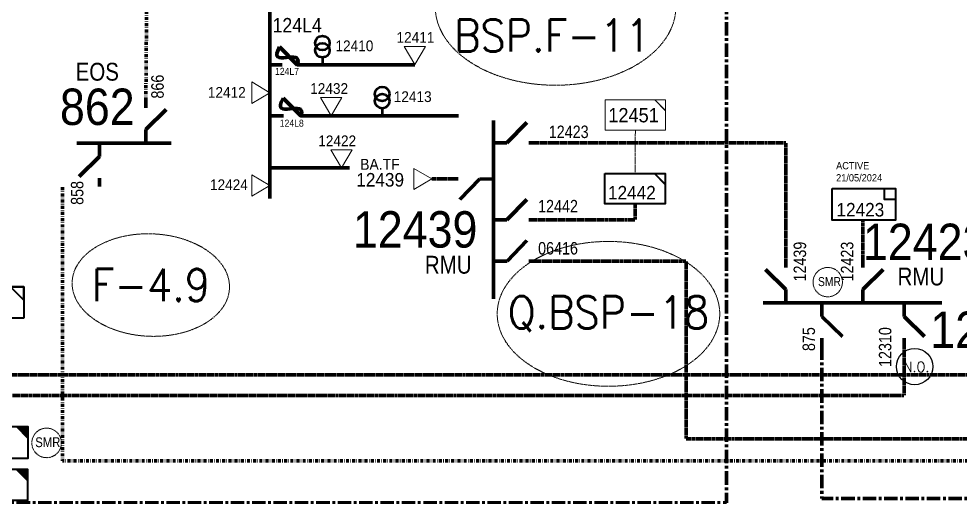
# Model space of a CAD drawing. Header units: metres. Extents: x 65984 to 144644, y -19036 to 23726.
# Drawn here: x 116547.6 to 116806.1, y 20291.7 to 20423.1 of the extents above; entities that cross this region are included whole.
import ezdxf
from ezdxf.enums import TextEntityAlignment as Align

# ---------------------------------------------------------------- set-up
doc = ezdxf.new("R2010")
doc.units = ezdxf.units.M
doc.header["$MEASUREMENT"] = 0
for name, pattern in [('( Center )', [2, 1.25, -0.25, 0.25, -0.25]), ('DGN Style 3', [0.013877, 0, -0.013877]), ('DGN Style 4', [1.6, 0.8, -0.4, 0, -0.4])]:
    doc.linetypes.add(name, pattern=pattern)
doc.layers.get('0').update_dxf_attribs({"color": 95, "lineweight": 40})
for name, color, linetype, lineweight in [('d_eos', 111, 'Continuous', 40), ('d_eos no', 121, 'Continuous', 40), ('d_fco', 5, 'Continuous', 40), ('d_fco text', 95, 'Continuous', 40), ('d_oh branch', 94, 'Continuous', 40), ('d_switch', 95, 'Continuous', 40), ('d_tf', 1, 'Continuous', 40), ('d_tf no', 6, 'Continuous', 40), ('d_tf_200', 1, 'Continuous', 40), ('d_ug cable', 95, 'Continuous', 40), ('d_ug main line', 95, 'Continuous', 40), ('d_ug tf', 1, 'Continuous', 40), ('d_unit sub', 7, 'Continuous', 40), ('fedr no', 95, 'Continuous', 40), ('Level 37', 7, 'Continuous', 0), ('SW N O', 114, 'Continuous', 30)]:
    doc.layers.add(name, color=color, linetype=linetype, lineweight=lineweight)
doc.styles.add('NASKHF', font='naskhf.shx', dxfattribs={"height": 8})
doc.styles.add('Style-Arial', font='arial.ttf')
doc.styles.add('Style-ENGINEERING', font='ENGINEERING.shx')
doc.styles.add('Style-msdefault', font='msdefault.shx')
doc.styles.add('Style-STANDARD', font='STANDARD.shx')

# ---------------------------------------------------------------- blocks, each defined once
blk = doc.blocks.new('TF3')
at = {"color": 0, "linetype": 'ByBlock', "lineweight": -2}
for p, q in [((11.3, 9), (18.3, 9)), ((18.3, 9), (18.3, 2))]:
    blk.add_line(p, q, dxfattribs=at)
at = {"color": 0, "linetype": 'ByBlock', "lineweight": -2, "flags": 128}
blk.add_lwpolyline([(18.3, 2), (11.3, 2), (11.3, 9)], dxfattribs=at)
at = {"color": 0, "linetype": 'ByBlock', "lineweight": -2}
blk.add_3dface([(-21.7, 9), (18.3, 9), (18.3, -11), (-21.7, -11)], dxfattribs=at)
blk = doc.blocks.new('*U892')
at = {"layer": 'SW N O', "color": 3}
blk.add_circle((0, 0.01), 16.84, dxfattribs=at)
at = {"layer": 'SW N O', "color": 3, "style": 'Style-STANDARD'}
blk.add_text('N.O.', height=9.6, dxfattribs=at).set_placement((1.68, -0.17), align=Align.MIDDLE_CENTER)
blk = doc.blocks.new('*U949')
at = {"layer": 'd_eos', "color": 7, "linetype": 'Continuous', "lineweight": 211, "ltscale": 0.54966}
for p, q in [((8.43, 12.09), (8.43, 14.91)), ((8.43, 4.64), (15.43, 11.44)), ((8.43, 0), (8.43, 4.64)), ((16.17, -0.01), (-16.15, 0)), ((-7.43, 0), (-7.43, -4.65)), ((-7.43, -4.65), (-14.43, -11.45)), ((-7.43, -12.1), (-7.43, -14.92))]:
    blk.add_line(p, q, dxfattribs=at)
blk = doc.blocks.new('TFU_6')
at = {"layer": 'd_tf_200', "color": 11, "linetype": 'Continuous', "lineweight": 53}
blk.add_line((0, 10), (0, 0), dxfattribs=at)
at = {"layer": 'd_tf_200', "color": 11, "linetype": 'Continuous', "lineweight": 53, "extrusion": (0, 0, -1)}
for centre in [(0, 30), (0, 20)]:
    blk.add_circle(centre, 10, dxfattribs=at)
blk = doc.blocks.new('FUSE01')
at = {"color": 0, "linetype": 'ByBlock', "lineweight": -2}
blk.add_line((0, -17.15), (0, -22.55), dxfattribs=at)
at = {"color": 0, "linetype": 'ByBlock', "lineweight": -2, "flags": 128}
blk.add_lwpolyline([(0, 0.05), (0, -5.75), (-11.2, -16.95)], dxfattribs=at)
at = {"color": 0, "linetype": 'ByBlock', "lineweight": -2}
blk.add_open_spline([(-11.2, -16.95), (3.4, -25.35), (-11.6, -1.35), (0, -5.75)], degree=3, dxfattribs=at)
blk = doc.blocks.new('*U1555')
at = {"layer": 'd_unit sub', "color": 98, "linetype": 'Continuous', "lineweight": 40}
for p, q in [((-9.2, 4.59), (9.19, 4.59)), ((-9.2, -4.6), (-9.2, 4.59)), ((9.19, 0.71), (5.31, 4.59)), ((5.97, 4.59), (9.19, 4.59)), ((9.19, 4.59), (9.19, 1.38)), ((9.19, 4.59), (9.19, -4.6)), ((9.19, -4.6), (-9.2, -4.6))]:
    blk.add_line(p, q, dxfattribs=at)
at = {"layer": 'd_unit sub', "color": 98, "linetype": 'Continuous', "lineweight": 40, "flags": 128}
blk.add_lwpolyline([(9.19, 0.71), (9.19, 4.59), (5.31, 4.59)], close=True, dxfattribs=at)
blk = doc.blocks.new('TRA1_656')
at = {"layer": 'd_tf', "color": 194, "linetype": 'Continuous', "lineweight": 0, "ltscale": 0.000319838, "flags": 128}
blk.add_lwpolyline([(9.98, -16.98), (-0.02, 0.02), (-10.02, -16.98)], close=True, dxfattribs=at)
blk = doc.blocks.new('TRA1_655')
at = {"layer": 'd_tf', "color": 194, "linetype": 'Continuous', "lineweight": 0, "ltscale": 0.000319838, "xscale": 1.000046566207833, "yscale": 1.000046566207833, "zscale": 1.000046566207833, "rotation": 180}
blk.add_blockref('TRA1_656', (0, 0), dxfattribs=at)
blk = doc.blocks.new('TRA1_674')
at = {"layer": 'd_tf', "color": 11, "linetype": 'Continuous', "lineweight": 0, "ltscale": 0.000320765, "extrusion": (0, 0, -1), "flags": 128}
blk.add_lwpolyline([(-9.98, -16.98), (0.02, 0.02), (10.02, -16.98)], close=True, dxfattribs=at)
blk = doc.blocks.new('TRA1_673')
at = {"layer": 'd_tf', "color": 11, "linetype": 'Continuous', "lineweight": 0, "ltscale": 0.000320765, "xscale": 1.000046566207833, "yscale": 1.000046566207833, "zscale": 1.000046566207833, "rotation": 180}
blk.add_blockref('TRA1_674', (0, 0), dxfattribs=at)
blk = doc.blocks.new('TRA1_678')
at = {"layer": 'd_tf', "color": 11, "linetype": 'Continuous', "lineweight": 0, "ltscale": 0.000320623, "flags": 128}
blk.add_lwpolyline([(10, -17.02), (0, -0.02), (-10, -17.02)], close=True, dxfattribs=at)
blk = doc.blocks.new('TRA1_677')
at = {"layer": 'd_tf', "color": 11, "linetype": 'Continuous', "lineweight": 0, "ltscale": 0.000320623, "xscale": 1.000046566207834, "yscale": 1.000046566207834, "zscale": 1.000046566207834, "rotation": 180}
blk.add_blockref('TRA1_678', (0, 0), dxfattribs=at)
blk = doc.blocks.new('TF_8')
at = {"color": 0, "linetype": 'ByBlock', "lineweight": -2}
blk.add_line((6.3, 4.95), (9.9, 1.35), dxfattribs=at)
blk.add_3dface([(-10.1, 4.95), (9.9, 4.95), (9.9, -5.05), (-10.1, -5.05)], dxfattribs=at)
blk = doc.blocks.new('*U2407')
at = {"layer": 'd_unit sub', "color": 194, "linetype": 'Continuous', "lineweight": 40, "flags": 128}
blk.add_lwpolyline([(5.07, 3.99), (7.93, 3.99), (7.93, 1.13)], close=True, dxfattribs=at)
at = {"layer": 'd_unit sub', "color": 194, "linetype": 'Continuous', "lineweight": 40, "xscale": 0.7946313405145357, "yscale": 0.7946313405145357, "zscale": 0.3800732298707372, "rotation": 359.9999999999999}
blk.add_blockref('TF_8', (0.07, 0.05), dxfattribs=at)
blk = doc.blocks.new('exist.us-1000kva')
at = {"color": 0, "linetype": 'ByBlock', "lineweight": -2, "flags": 128}
blk.add_lwpolyline([(39.99, 12.92), (32.8, 20), (40, 20)], close=True, dxfattribs=at)
at = {"color": 0, "linetype": 'ByBlock', "lineweight": -2, "extrusion": (0, 0, -1)}
blk.add_solid([(-39.99, 12.92), (-32.8, 20), (-40, 20)], dxfattribs=at)
at = {"color": 0, "linetype": 'ByBlock', "lineweight": -2, "xscale": 2, "yscale": 2}
blk.add_blockref('TF_8', (20.2, 10.1), dxfattribs=at)
blk = doc.blocks.new('*U3952')
at = {"layer": 'd_unit sub', "color": 194, "linetype": 'Continuous', "lineweight": 13, "flags": 128}
blk.add_lwpolyline([(5.07, 3.99), (7.93, 3.99), (7.93, 1.13)], close=True, dxfattribs=at)
at = {"layer": 'd_unit sub', "color": 194, "linetype": 'Continuous', "lineweight": 13, "xscale": 0.7946313405145359, "yscale": 0.7946313405145359, "zscale": 0.5994033215589438, "rotation": 359.9999999999999}
blk.add_blockref('TF_8', (0.07, 0.05), dxfattribs=at)

msp = doc.modelspace()

# ---------------------------------------------------------------- linework, layer by layer
at = {"color": 7, "linetype": 'DGN Style 3', "lineweight": 140}
msp.add_line((116665.96, 20379.07), (116661, 20379.07), dxfattribs=at)
at = {"layer": 'd_eos', "color": 7, "linetype": 'Continuous', "lineweight": 211, "ltscale": 0.54966}
for p, q in [((116677.92, 20395.18), (116677.93, 20346.11)), ((116681.65, 20388.98), (116687.1, 20394.59)), ((116677.92, 20388.98), (116681.65, 20388.97)), ((116687.62, 20388.97), (116689.88, 20388.97)), ((116668.22, 20379.07), (116665.96, 20379.07)), ((116674.19, 20379.07), (116668.74, 20373.45)), ((116677.92, 20379.06), (116674.19, 20379.07)), ((116681.65, 20367.86), (116687.1, 20373.47)), ((116677.93, 20367.86), (116681.65, 20367.86)), ((116687.62, 20367.86), (116689.88, 20367.86)), ((116681.66, 20356.51), (116687.1, 20362.13)), ((116677.93, 20356.51), (116681.66, 20356.51)), ((116687.62, 20356.51), (116689.89, 20356.51)), ((116758.21, 20354.71), (116758.21, 20356.97)), ((116779.32, 20354.71), (116779.32, 20356.98)), ((116758.21, 20348.74), (116752.6, 20354.19)), ((116779.32, 20348.75), (116784.94, 20354.19)), ((116758.21, 20345.02), (116758.21, 20348.74)), ((116779.33, 20345.02), (116779.32, 20348.75)), ((116752, 20345.01), (116801.07, 20345.02)), ((116768.12, 20345.01), (116768.12, 20341.29)), ((116790.67, 20345.02), (116790.67, 20341.29)), ((116768.12, 20341.29), (116773.73, 20335.84)), ((116790.67, 20341.29), (116796.29, 20335.84)), ((116768.12, 20335.32), (116768.12, 20333.05)), ((116790.67, 20335.32), (116790.67, 20333.06))]:
    msp.add_line(p, q, dxfattribs=at)
at = {"layer": 'd_oh branch', "color": 11, "linetype": 'Continuous', "lineweight": 100}
for p, q in [((116616.57, 20447.84), (116616.57, 20373.67)), ((116619.92, 20410.47), (116616.57, 20410.47)), ((116656.33, 20410.47), (116624.07, 20410.47)), ((116620.25, 20396.45), (116616.57, 20396.45)), ((116668.38, 20396.45), (116625.16, 20396.45)), ((116638.43, 20382.11), (116616.57, 20382.11))]:
    msp.add_line(p, q, dxfattribs=at)
at = {"layer": 'd_ug cable', "color": 194, "linetype": 'DGN Style 3', "lineweight": 13}
msp.add_line((116716.82, 20380.59), (116716.9, 20392.51), dxfattribs=at)
at = {"layer": 'd_ug cable', "color": 194, "linetype": 'DGN Style 3', "lineweight": 100}
msp.add_line((116779.32, 20367.77), (116779.32, 20356.33), dxfattribs=at)
at = {"layer": 'd_ug cable', "color": 7, "linetype": 'DGN Style 3', "lineweight": 100, "flags": 128}
msp.add_lwpolyline([(114510.55, 20244.15), (115302.41, 20244.15), (115302.41, 20325.3), (117309, 20325.3), (117309, 20421.26)], dxfattribs=at)
at = {"layer": 'd_ug cable', "color": 194, "linetype": 'DGN Style 3', "lineweight": 100, "flags": 128}
for points in [[(116758.21, 20356.97), (116758.21, 20388.98), (116689.5, 20388.98)], [(116689.88, 20367.86), (116716.82, 20367.86), (116716.82, 20372.28)], [(116689.89, 20356.51), (116730.84, 20356.51), (116730.84, 20307.68), (117007.79, 20307.68), (117007.79, 20320.06), (117288.88, 20320.06), (117288.88, 20305.5)]]:
    msp.add_lwpolyline(points, dxfattribs=at)
at = {"layer": 'd_ug cable', "color": 98, "linetype": 'DGN Style 3', "lineweight": 100, "flags": 128}
msp.add_lwpolyline([(116537.97, 20340.86), (116537.97, 20319.62), (116790.67, 20319.62), (116790.67, 20333.06)], dxfattribs=at)
at = {"layer": 'd_ug cable', "color": 2, "linetype": 'DGN Style 3', "lineweight": 13}
for centre, radius in [((116769.72, 20350.73), 4.03), ((116555.25, 20306.57), 4.06)]:
    msp.add_circle(centre, radius, dxfattribs=at)
at = {"layer": 'd_ug main line', "color": 194, "linetype": '( Center )', "lineweight": 158, "ltscale": 2.94, "flags": 128}
msp.add_lwpolyline([(116768.12, 20333.05), (116768.12, 20291.33), (116969.97, 20291.33), (116969.97, 20103.25), (117041.44, 20103.25), (117041.44, 19837.49), (125796.74, 19837.49), (125796.74, 22228.74), (125677.36, 22228.74)], dxfattribs=at)
at = {"layer": 'd_ug main line', "color": 194, "linetype": '( Center )', "lineweight": 158, "ltscale": 2.938459, "flags": 128}
msp.add_lwpolyline([(116741.88, 20439.81), (116741.88, 20290.13), (116169.64, 20290.13)], dxfattribs=at)
at = {"layer": 'd_ug tf', "color": 134, "linetype": 'DGN Style 4', "lineweight": 140, "flags": 128}
for points in [[(116559.62, 20376.8), (116559.62, 20301.65), (116974.8, 20301.65), (116974.8, 22355.48), (125242.66, 22355.48), (125242.66, 22015.01), (125262.38, 22015.01)], [(116616.91, 20464.43), (116583.02, 20464.46), (116582.49, 20399.65)]]:
    msp.add_lwpolyline(points, dxfattribs=at)
at = {"layer": 'fedr no', "color": 82, "linetype": 'DGN Style 3', "lineweight": 13, "true_color": 0x1dc70e}
for centre, major_axis in [((116694.99, 20426.32), (33.02, 0)), ((116583.86, 20349.93), (21.6, -0.85)), ((116709.52, 20342.02), (30.55, 0))]:
    msp.add_ellipse(centre, major_axis=major_axis, ratio=0.651175, dxfattribs=at)

# ---------------------------------------------------------------- block references
at = {"layer": 'd_eos', "color": 7, "linetype": 'Continuous', "lineweight": 211, "ltscale": 0.54966, "xscale": 0.8016137873469972, "yscale": 0.8016137873469972, "zscale": 0.8016137873469972, "rotation": 179.9999999999999}
msp.add_blockref('*U949', (116576.53, 20388.94), dxfattribs=at)
at = {"layer": 'd_fco', "color": 11, "linetype": 'Continuous', "lineweight": 100, "xscale": 0.4336440027577203, "yscale": 0.4336440027577203, "zscale": 0.4182270213234398, "rotation": 269.9998128253947}
for p in [(116626.57, 20410.47), (116627.57, 20396.38)]:
    msp.add_blockref('FUSE01', p, dxfattribs=at)
at = {"layer": 'd_tf', "color": 11, "linetype": 'Continuous', "lineweight": 0, "ltscale": 0.000320765, "extrusion": (0, 0, -1), "xscale": 0.2933724773487763, "yscale": 0.2933724773487763, "zscale": 0.2933724773487763, "rotation": 359.9999999999999}
for p in [(-116656.34, 20410.48), (-116633.41, 20396.45)]:
    msp.add_blockref('TRA1_673', p, dxfattribs=at)
at = {"layer": 'd_tf', "color": 11, "linetype": 'Continuous', "lineweight": 0, "ltscale": 0.000320623, "xscale": 0.2933724773487763, "yscale": 0.2933724773487763, "zscale": 0.2933724773487763, "rotation": 89.99999999999997}
for p in [(116616.57, 20402.78), (116616.55, 20377.27)]:
    msp.add_blockref('TRA1_677', p, dxfattribs=at)
at = {"layer": 'd_tf', "color": 11, "linetype": 'Continuous', "lineweight": 0, "ltscale": 0.000320765, "xscale": 0.2933724773487763, "yscale": 0.2933724773487763, "zscale": 0.2933724773487763, "rotation": 359.9999999999999}
msp.add_blockref('TRA1_673', (116636.19, 20382.11), dxfattribs=at)
at = {"layer": 'd_tf', "color": 194, "linetype": 'Continuous', "lineweight": 0, "ltscale": 0.000319838, "xscale": 0.291989225218143, "yscale": 0.291989225218143, "zscale": 0.291989225218143, "rotation": 90.00000000000001}
msp.add_blockref('TRA1_655', (116660.99, 20379.06), dxfattribs=at)
at = {"layer": 'd_tf_200', "color": 11, "linetype": 'Continuous', "lineweight": 53, "extrusion": (0, 0, -1), "xscale": 0.1982246468572813, "yscale": 0.1982246468572813, "zscale": 0.1982246468572813, "rotation": 359.9999999999999}
for p in [(-116630.97, 20410.47), (-116647.39, 20396.49)]:
    msp.add_blockref('TFU_6', p, dxfattribs=at)
at = {"layer": 'd_unit sub', "color": 194, "linetype": 'Continuous', "lineweight": 13, "xscale": 1.046285878694869, "yscale": 1.046285878694869, "zscale": 1.046285878694869, "rotation": 359.9999999999996}
msp.add_blockref('*U3952', (116716.91, 20396.66), dxfattribs=at)
at = {"layer": 'd_unit sub', "color": 194, "linetype": 'Continuous', "lineweight": 40, "xscale": 1.045366100612755, "yscale": 1.045366100612755, "zscale": 1.045366100612755}
msp.add_blockref('*U2407', (116716.83, 20376.42), dxfattribs=at)
at = {"layer": 'd_unit sub', "color": 194, "linetype": 'Continuous', "lineweight": 40, "xscale": 0.4338946079072828, "yscale": 0.4338946079072828, "zscale": 0.121101816294415, "rotation": 359.9999999999999}
msp.add_blockref('TF3', (116780.36, 20372.54), dxfattribs=at)
at = {"layer": 'd_unit sub', "color": 98, "linetype": 'Continuous', "lineweight": 40, "xscale": 0.9309999999999999, "yscale": 0.9309999999999999, "zscale": 0.9309999999999999}
msp.add_blockref('*U1555', (116540.43, 20345.14), dxfattribs=at)
at = {"layer": 'd_unit sub', "color": 2, "linetype": 'Continuous', "lineweight": 40, "xscale": 0.438678941425454, "yscale": 0.438678941425454, "zscale": 0.4648593342010033, "rotation": 359.9999999999999}
msp.add_blockref('exist.us-1000kva', (116532.57, 20302.29), dxfattribs=at)
at = {"layer": 'd_unit sub', "color": 98, "linetype": 'Continuous', "lineweight": 40, "xscale": 0.430937523996319, "yscale": 0.430937523996319, "zscale": 0.5165103713344481, "rotation": 359.9999999999999}
msp.add_blockref('exist.us-1000kva', (116532.78, 20290.77), dxfattribs=at)
at = {"layer": 'SW N O', "color": 3, "xscale": 0.2950694635422144, "yscale": 0.2950694635422144, "zscale": 0.2950694635422144}
msp.add_blockref('*U892', (116793.59, 20327.51), dxfattribs=at)

# ---------------------------------------------------------------- texts
at = {"layer": 'd_eos no', "color": 7, "linetype": 'Continuous', "lineweight": 140, "style": 'Style-Arial', "width": 0.88}
for s, p in [('862', (116558.91, 20403.9)), ('12439', (116639.35, 20370.22)), ('12423', (116779.38, 20366.8)), ('12425', (116797.89, 20342.66))]:
    msp.add_text(s, height=10, dxfattribs=at).set_placement(p, align=Align.TOP_LEFT)
at = {"layer": 'd_fco text', "color": 11, "linetype": 'Continuous', "lineweight": 80, "style": 'Style-msdefault', "width": 0.916667}
for s, height, p in [('124L4', 3.963, (116617.29, 20423.29)), ('124L7', 1.933, (116617.96, 20409.6)), ('124L8', 1.933, (116619.26, 20395.38))]:
    msp.add_text(s, height=height, dxfattribs=at).set_placement(p, align=Align.TOP_LEFT)
at = {"layer": 'd_switch', "color": 194, "linetype": 'Continuous', "lineweight": 30, "style": 'Style-ENGINEERING', "width": 0.857143}
for s, rotation, p in [('866', 90, (116583.98, 20401.16)), ('858', 90, (116561.92, 20371.96)), ('12442', 359.9913, (116690.2, 20373.32)), ('06416', 359.9913, (116690.2, 20361.75)), ('12439', 90.0075, (116760.35, 20350.91)), ('12423', 90.0075, (116773.33, 20350.91)), ('875', 90, (116762.8, 20331.8)), ('12310', 90, (116783.76, 20327.43))]:
    msp.add_text(s, height=3.43, rotation=rotation, dxfattribs=at).set_placement(p, align=Align.TOP_LEFT)
msp.add_text('12423', height=3.43, dxfattribs=at).set_placement((116704.06, 20393.74), align=Align.TOP_RIGHT)
at = {"layer": 'd_switch', "color": 1, "linetype": 'Continuous', "lineweight": 30, "ltscale": 0.589557, "style": 'Style-ENGINEERING', "width": 0.857143}
msp.add_text('SMR', height=2.475, rotation=0.0026, dxfattribs=at).set_placement((116767.04, 20352.12), align=Align.TOP_LEFT)
at = {"layer": 'd_switch', "color": 1, "linetype": 'Continuous', "lineweight": 30, "ltscale": 0.655544, "style": 'Style-ENGINEERING', "width": 0.857143}
msp.add_text('SMR', height=2.709, rotation=0.0026, dxfattribs=at).set_placement((116552.13, 20308.11), align=Align.TOP_LEFT)
at = {"layer": 'd_tf no', "color": 11, "linetype": 'Continuous', "lineweight": 40, "style": 'Style-msdefault', "width": 0.947368}
for s, p in [('12411', (116651.32, 20419.43)), ('12410', (116634.56, 20417.12)), ('12412', (116599.52, 20404.33)), ('12432', (116627.62, 20405.39)), ('12413', (116650.56, 20403.16)), ('12422', (116629.83, 20391.02))]:
    msp.add_text(s, height=2.953, dxfattribs=at).set_placement(p, align=Align.TOP_LEFT)
at = {"layer": 'd_tf no', "color": 194, "linetype": 'Continuous', "lineweight": 13, "style": 'Style-msdefault', "width": 0.947368}
msp.add_text('12451', height=3.935, dxfattribs=at).set_placement((116709.47, 20398.56), align=Align.TOP_LEFT)
at = {"layer": 'd_tf no', "color": 194, "linetype": 'Continuous', "lineweight": 40, "style": 'Style-msdefault', "width": 0.947368}
for s, height, p in [('BA.TF', 3.016, (116641.35, 20384.6)), ('12439', 3.724, (116640.27, 20380.71)), ('12442', 3.724, (116709.38, 20377.16)), ('12423', 3.724, (116772.12, 20372.49))]:
    msp.add_text(s, height=height, dxfattribs=at).set_placement(p, align=Align.TOP_LEFT)
at = {"layer": 'd_tf no', "color": 11, "linetype": 'Continuous', "lineweight": 40, "style": 'Style-msdefault', "width": 0.947368}
msp.add_text('12424', height=2.953, dxfattribs=at).set_placement((116610.5, 20378.96), align=Align.TOP_RIGHT)
at = {"layer": 'd_tf no', "color": 121, "linetype": 'Continuous', "lineweight": 40, "insert": (116772.02, 20383.72), "char_height": 1.996, "attachment_point": 1, "style": 'NASKHF'}
msp.add_mtext('\\Fmsdefault;\\H1x;\\W0.945946;ACTIVE\\P21/05/2024', dxfattribs=at)
at = {"layer": 'fedr no', "color": 6, "linetype": 'Continuous', "lineweight": 40, "char_height": 8.852, "attachment_point": 5, "style": 'Style-STANDARD'}
for s, insert in [('BSP.F-11', (116694.08, 20418.48)), ('F-4.9', (116583.86, 20349.93)), ('Q.BSP-18', (116709.52, 20342.02))]:
    msp.add_mtext(s, dxfattribs=dict(at, insert=insert))
at = {"layer": 'Level 37', "color": 7, "linetype": 'Continuous', "lineweight": 100, "style": 'Style-msdefault', "width": 0.86}
for s, p in [('EOS', (116563.21, 20410.98)), ('RMU', (116659.11, 20357.96)), ('RMU', (116788.89, 20354.73))]:
    msp.add_text(s, height=4.9, dxfattribs=at).set_placement(p, align=Align.TOP_LEFT)

doc.saveas('drawing.dxf')
